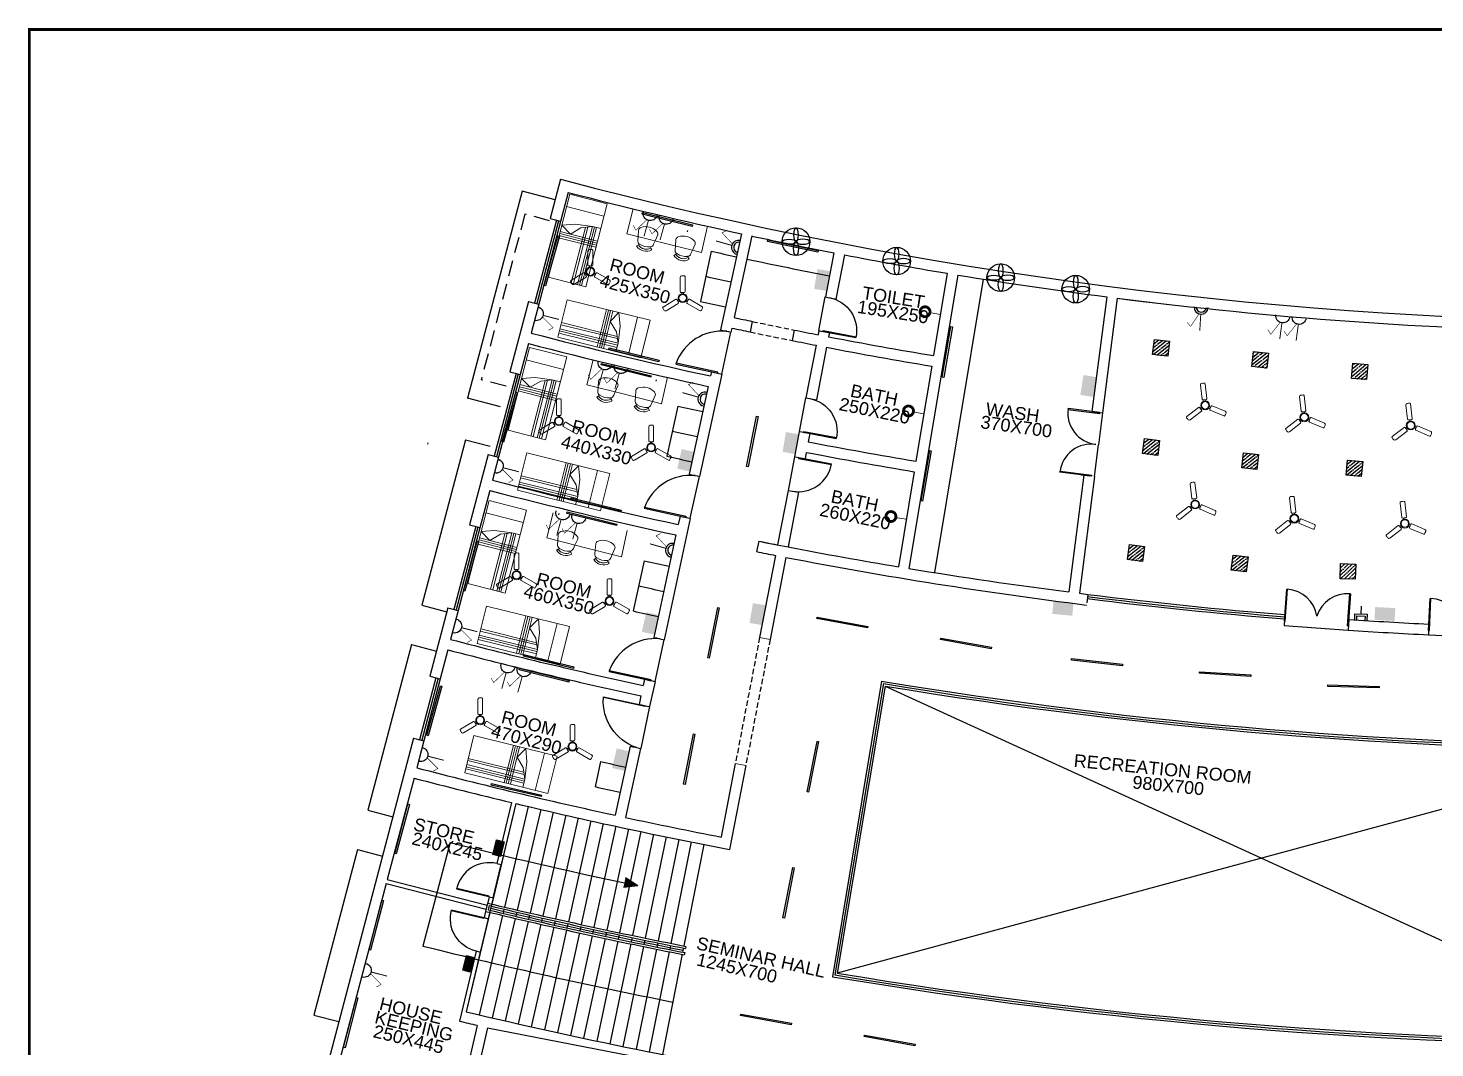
# Model space of a CAD drawing. Header units: inches. Extents: x -221585 to 401252, y -284294 to 332380.
# Drawn here: x 121848 to 125136, y 53667 to 56049 of the extents above; entities that cross this region are included whole.
import ezdxf

# ---------------------------------------------------------------- set-up
doc = ezdxf.new("R2010")
doc.units = ezdxf.units.IN
doc.header["$MEASUREMENT"] = 0
doc.linetypes.add('HIDDEN', pattern=[0.375, 0.25, -0.125])
doc.linetypes.add('HIDDEN2', pattern=[0.1875, 0.125, -0.0625])
for name, color, linetype in [('A_dimension_100', 233, 'Continuous'), ('E-LIGHT', 7, 'Continuous'), ('P', 250, 'Continuous'), ('Power', 7, 'Continuous'), ('UPS', 7, 'Continuous')]:
    doc.layers.add(name, color=color, linetype=linetype)
for name, color, linetype, lineweight in [('ceilingfan', 1, 'Continuous', 15), ('FURN', 56, 'Continuous', 0), ('hatch', 252, 'Continuous', 5), ('PIE', 7, 'Continuous', 15), ('text', 72, 'HIDDEN2', 5)]:
    doc.layers.add(name, color=color, linetype=linetype, lineweight=lineweight)
doc.styles.add('DIM', font='arial.ttf')

# ---------------------------------------------------------------- blocks, each defined once
blk = doc.blocks.new('RYTRTRTRTRT')
at = {"color": 1}
for p, q in [((42.518, 61.153), (42.518, 61.753)), ((42.518, 61.753), (42.538, 61.753)), ((42.538, 61.753), (42.538, 61.153)), ((43.718, 61.753), (43.698, 61.753)), ((43.698, 61.753), (43.698, 61.153)), ((43.718, 61.153), (43.718, 61.753)), ((42.518, 61.153), (42.538, 61.153)), ((42.518, 61.103), (43.118, 61.103)), ((43.718, 61.103), (43.118, 61.103)), ((43.718, 61.153), (43.698, 61.153))]:
    blk.add_line(p, q, dxfattribs=at)
for centre, start, end in [((42.528, 61.163), 359.0371, 90), ((43.708, 61.163), 90, 180.9629)]:
    blk.add_arc(centre, 0.59, start, end, dxfattribs=at)
blk = doc.blocks.new('d2')
at = {"color": 1, "ltscale": 8}
for p, q in [((-332.772, -186.458, 9945.752), (-332.753, -186.454, 9945.752)), ((-332.628, -187.194, 9945.752), (-332.772, -186.458, 9945.752)), ((-332.609, -187.19, 9945.752), (-332.753, -186.454, 9945.752)), ((-332.753, -186.454, 9945.752), (-332.753, -186.454, 9945.732)), ((-332.753, -186.454, 9945.732), (-332.753, -186.454, 9945.732)), ((-334.226, -186.743, 9945.752), (-334.206, -186.739, 9945.752)), ((-334.082, -187.479, 9945.752), (-334.226, -186.743, 9945.752)), ((-334.062, -187.475, 9945.752), (-334.206, -186.739, 9945.752)), ((-334.063, -187.577, 9945.752), (-332.589, -187.288, 9945.752)), ((-332.628, -187.194, 9945.752), (-332.609, -187.19, 9945.752)), ((-334.082, -187.479, 9945.752), (-334.062, -187.475, 9945.752))]:
    blk.add_line(p, q, dxfattribs=at)
for centre, start, end in [((-334.062, -187.475, 9945.752), 24.1438, 101.092), ((-332.628, -187.194, 9945.752), 101.092, 178.0402)]:
    blk.add_arc(centre, 0.75, start, end, dxfattribs=at)
blk = doc.blocks.new('TRTH')
at = {"color": 1, "ltscale": 8}
for p, q in [((-589.839, -68.759), (-589.839, -67.98)), ((-589.819, -68.759), (-589.819, -67.979)), ((-589.839, -68.759), (-589.819, -68.759)), ((-589.839, -68.859), (-589.039, -68.859))]:
    blk.add_line(p, q, dxfattribs=at)
blk.add_arc((-589.819, -68.759), 0.78, 0, 91.4693, dxfattribs=at)
blk = doc.blocks.new('FRGHGHGHGH')
at = {"ltscale": 10}
h = blk.add_hatch(color=2, dxfattribs=at)
h.dxf.hatch_style = 1
h.paths.add_polyline_path([(196213.1, 120801.7), (196247.1, 120806.2), (196217.9, 120824.2)])
at = {"color": 2, "ltscale": 8}
for p, q in [((195961.5, 120998.2, 0.4), (195905.5, 120763.3, 0.4)), ((195990.7, 120991.3, 0.4), (195935.3, 120756.3, 0.4)), ((196019.9, 120984.5, 0.4), (195965.1, 120749.3, 0.4)), ((196049.1, 120977.7, 0.4), (195994.9, 120742.4, 0.4)), ((196078.4, 120971, 0.4), (196024.8, 120735.5, 0.4)), ((196107.6, 120964.4, 0.4), (196054.7, 120728.8, 0.4)), ((196136.9, 120957.9, 0.4), (196084.6, 120722.1, 0.4)), ((196166.2, 120951.4, 0.4), (196114.5, 120715.5, 0.4)), ((196195.5, 120945, 0.4), (196144.4, 120709, 0.4)), ((196224.9, 120938.7, 0.4), (196174.4, 120702.5, 0.4)), ((196254.2, 120932.5, 0.4), (196204.3, 120696.2, 0.4)), ((196283.6, 120926.3, 0.4), (196234.3, 120689.9, 0.4)), ((196313, 120920.2, 0.4), (196264.3, 120683.7, 0.4)), ((196342.4, 120914.2, 0.4), (196294.3, 120677.5, 0.4)), ((196371.8, 120908.3, 0.4), (196324.4, 120671.5, 0.4)), ((196401.2, 120902.4, 0.4), (196354.4, 120665.5, 0.4)), ((195904.3, 120758.5, 0.4), (195902, 120748.7, 0.4)), ((195900.8, 120743.9, 0.4), (195845.5, 120511.9, 0.4)), ((195930.7, 120736.8, 0.4), (195876, 120504.7, 0.4)), ((195960.6, 120729.8, 0.4), (195906.5, 120497.5, 0.4)), ((195934.1, 120751.4, 0.4), (195931.8, 120741.7, 0.4)), ((195990.5, 120722.9, 0.4), (195936.9, 120490.5, 0.4)), ((195964, 120744.4, 0.4), (195961.7, 120734.7, 0.4)), ((195993.8, 120737.5, 0.4), (195991.6, 120727.7, 0.4)), ((196023.7, 120730.7, 0.4), (196021.5, 120720.9, 0.4)), ((196053.6, 120723.9, 0.4), (196051.4, 120714.1, 0.4)), ((196020.4, 120716, 0.4), (195967.5, 120483.5, 0.4)), ((196050.3, 120709.3, 0.4), (195998, 120476.6, 0.4)), ((196080.2, 120702.6, 0.4), (196028.5, 120469.7, 0.4)), ((196110.2, 120696, 0.4), (196059.1, 120463, 0.4)), ((196083.5, 120717.2, 0.4), (196081.3, 120707.5, 0.4)), ((196113.4, 120710.6, 0.4), (196111.3, 120700.8, 0.4)), ((196143.4, 120704.1, 0.4), (196141.2, 120694.3, 0.4)), ((196173.3, 120697.6, 0.4), (196171.2, 120687.9, 0.4)), ((196203.3, 120691.3, 0.4), (196201.2, 120681.5, 0.4)), ((196140.2, 120689.4, 0.4), (196089.7, 120456.3, 0.4)), ((196170.2, 120683, 0.4), (196120.3, 120449.7, 0.4)), ((196200.2, 120676.6, 0.4), (196150.9, 120443.2, 0.4)), ((196230.2, 120670.3, 0.4), (196181.6, 120436.8, 0.4)), ((196260.3, 120664.1, 0.4), (196212.2, 120430.5, 0.4)), ((196233.3, 120685, 0.4), (196231.3, 120675.2, 0.4)), ((196290.4, 120657.9, 0.4), (196242.9, 120424.2, 0.4)), ((196263.3, 120678.8, 0.4), (196261.3, 120669, 0.4)), ((196293.3, 120672.6, 0.4), (196291.4, 120662.8, 0.4)), ((196323.4, 120666.6, 0.4), (196321.4, 120656.8, 0.4)), ((196353.5, 120660.6, 0.4), (196351.5, 120650.8, 0.4)), ((196359.3, 120664.5, 0.4), (196358.4, 120659.6, 0.4)), ((196359.3, 120664.5, 0.4), (196358.4, 120659.6, 0.4)), ((196320.5, 120651.9, 0.4), (196273.6, 120418, 0.4)), ((196350.6, 120645.9, 0.4), (196304.3, 120411.9, 0.4)), ((196356.4, 120649.8, 0.4), (196355.5, 120644.9, 0.4))]:
    blk.add_line(p, q, dxfattribs=at)
at = {"color": 2, "ltscale": 10}
for p, q in [((195808.2, 120907, 0.4), (195744.5, 120665.2, 0.4)), ((196247.1, 120806.2), (196217.9, 120824.2)), ((196247.1, 120806.2), (196213.1, 120801.7)), ((195895.7, 120765.7), (195891.1, 120746.2)), ((195899.4, 120759.6), (195897.1, 120749.9))]:
    blk.add_line(p, q, dxfattribs=at)
for radius, start, end in [(11653.5, 255.95847, 258.01393), (11903.5, 255.94349, 258.82445)]:
    blk.add_arc((198635.6, 132212.3), radius, start, end, dxfattribs=at)
at = {"color": 2, "ltscale": 8}
for radius, start, end in [(11770, 256.5387, 258.84879), (11775, 256.56305, 258.84878), (11790, 256.53878, 258.84875), (11785, 256.56307, 258.84876), (11780, 256.58737, 258.82445)]:
    blk.add_arc((198635.6, 132212.3), radius, start, end, dxfattribs=at)
blk = doc.blocks.new('GTGHTRH')
at = {"color": 1, "ltscale": 10}
blk.add_line((194239.1, 122846.8), (194339.1, 122846.8), dxfattribs=at)
blk.add_lwpolyline([(194239.1, 122856.8), (194241.1, 122856.8), (194241.1, 122956.8), (194239.1, 122956.8), (194239.1, 122856.8)], dxfattribs=at)
blk.add_arc((194224.9, 122842.9), 115.1, 6.9537, 81.8888, dxfattribs=at)
blk = doc.blocks.new('A$C25933C84')
at = {"color": 8, "linetype": 'Continuous'}
for p, q in [((0, 0.9), (2, 0.9)), ((0, 0), (0, 0.9)), ((0.3, 0.9), (0.3, 0)), ((0.6, 0.7), (0.6, 0.9)), ((0.65, 0.3), (0.6, 0.7)), ((0.7, 0.45), (0.6, 0.7)), ((2, 0.9), (2, 0)), ((0.9, 0.25), (0.7, 0.45)), ((0.75, 0), (0.65, 0.3)), ((0.75, 0), (0.9, 0.25)), ((2, 0), (0, 0))]:
    blk.add_line(p, q, dxfattribs=at)
at = {"color": 8}
for p, q in [((0.6, 0.8), (2, 0.8)), ((0.6, 0.75), (2, 0.75)), ((0.6, 0.7), (2, 0.7)), ((0.9, 0), (0.9, 0.9)), ((0.95, 0), (0.95, 0.9)), ((1, 0), (1, 0.9)), ((1.05, 0), (1.05, 0.9)), ((0.64, 0.6), (2, 0.6)), ((0.66, 0.55), (2, 0.55))]:
    blk.add_line(p, q, dxfattribs=at)
blk = doc.blocks.new('RGGTHT')
at = {"layer": 'FURN'}
for p, q in [((196222.4, 122334.3), (196237.2, 122392.5)), ((196309.7, 122312.2), (196222.4, 122334.3)), ((196248.6, 122327.7), (196249.6, 122343)), ((196396.9, 122290.1), (196410.8, 122351.7)), ((196245.1, 122305.6), (196249.2, 122308.2)), ((196245.1, 122305.6), (196249.2, 122308.2)), ((196248, 122319.2), (196248.6, 122327.7)), ((196248, 122319.2), (196248.6, 122327.7)), ((196252.1, 122309.8), (196249.2, 122308.2)), ((196252.1, 122309.8), (196249.2, 122308.2)), ((196276.8, 122303.5), (196278.6, 122300.8)), ((196276.8, 122303.5), (196278.6, 122300.8)), ((196280.9, 122296.6), (196278.6, 122300.8)), ((196280.9, 122296.6), (196278.6, 122300.8)), ((196288.4, 122317.6), (196284.9, 122309.9)), ((196288.4, 122317.6), (196284.9, 122309.9)), ((196294.8, 122331.6), (196288.4, 122317.6)), ((196396.9, 122290.1), (196309.7, 122312.2)), ((196335.2, 122297.2), (196335.8, 122305.6)), ((196335.2, 122297.2), (196335.8, 122305.6)), ((196335.8, 122305.6), (196336.9, 122320.9)), ((196382, 122309.5), (196375.7, 122295.5)), ((196332.4, 122283.5), (196336.5, 122286.1)), ((196332.4, 122283.5), (196336.5, 122286.1)), ((196339.3, 122287.7), (196336.5, 122286.1)), ((196339.3, 122287.7), (196336.5, 122286.1)), ((196364.1, 122281.4), (196365.8, 122278.7)), ((196364.1, 122281.4), (196365.8, 122278.7)), ((196368.2, 122274.5), (196365.8, 122278.7)), ((196368.2, 122274.5), (196365.8, 122278.7)), ((196375.7, 122295.5), (196372.2, 122287.8)), ((196375.7, 122295.5), (196372.2, 122287.8))]:
    blk.add_line(p, q, dxfattribs=at)
for centre, radius, start, end in [((196257.8, 122340.9), 8.47, 108.0227, 165.7918), ((196257.8, 122340.9), 8.47, 108.0227, 165.7918), ((196266.4, 122314.5), 36.3, 43.5608, 108.0227), ((196266.4, 122314.5), 36.3, 43.5608, 108.0227), ((196286.6, 122333.6), 8.47, 345.7918, 43.5608), ((196286.6, 122333.6), 8.47, 345.7918, 43.5608), ((196267.8, 122319.9), 26.8, 212.1889, 299.3946), ((196267.8, 122319.9), 26.8, 212.1889, 299.3946), ((196256.2, 122317.2), 8.47, 165.7918, 240.9067), ((196256.2, 122317.2), 8.47, 165.7918, 240.9067), ((196267.8, 122319.9), 21.9, 212.1889, 299.3946), ((196267.8, 122319.9), 21.9, 212.1889, 286.144), ((196273.2, 122341.1), 37.8, 236.053, 275.5305), ((196273.2, 122341.1), 37.8, 236.053, 275.5305), ((196276.7, 122312), 8.47, 270.6768, 345.7918), ((196276.7, 122312), 8.47, 270.6768, 345.7918), ((196345.1, 122318.8), 8.47, 108.0227, 165.7918), ((196345.1, 122318.8), 8.47, 108.0227, 165.7918), ((196353.7, 122292.4), 36.3, 43.5608, 108.0227), ((196353.7, 122292.4), 36.3, 43.5608, 108.0227), ((196373.8, 122311.6), 8.47, 345.7918, 43.5608), ((196373.8, 122311.6), 8.47, 345.7918, 43.5608), ((196355, 122297.8), 26.8, 212.1889, 299.3946), ((196355, 122297.8), 26.8, 212.1889, 299.3946), ((196343.4, 122295.1), 8.47, 165.7918, 240.9067), ((196343.4, 122295.1), 8.47, 165.7918, 240.9067), ((196355, 122297.8), 21.9, 212.1889, 299.3946), ((196355, 122297.8), 21.9, 212.1889, 286.144), ((196360.4, 122319), 37.8, 236.053, 275.5305), ((196360.4, 122319), 37.8, 236.053, 275.5305), ((196364, 122289.9), 8.47, 270.6768, 345.7918), ((196364, 122289.9), 8.47, 270.6768, 345.7918)]:
    blk.add_arc(centre, radius, start, end, dxfattribs=at)
blk = doc.blocks.new('Fan')
at = {"color": 6}
for p, q in [((-5.8, 15.7), (-5.8, 48.4)), ((5.2, 50.1), (5.2, 15.7)), ((3.5, 14), (-4.1, 14)), ((-1.9, 14), (-1.9, 10.8)), ((1.5, 14), (1.5, 10.8)), ((-45.2, -19.5), (-15.9, -1.9)), ((-10.2, -11.4), (-38.2, -28.2)), ((-13.6, -2.5), (-9.7, -9)), ((-12.6, -4.2), (-9.9, -2.6)), ((-10.8, -7.1), (-8.1, -5.5)), ((10.3, -7.3), (7.6, -5.8)), ((12, -4.4), (9.3, -2.8)), ((9.4, -9.1), (13.2, -2.4)), ((39.7, -28.3), (10, -11.4)), ((15.5, -1.8), (43.8, -18))]:
    blk.add_line(p, q, dxfattribs=at)
for centre, radius in [((-0.2, 0.8), 10.2), ((-0.2, 0.9), 8.5)]:
    blk.add_circle(centre, radius, dxfattribs=at)
for centre, radius, start, end in [((-2.4, 48.4), 3.4, 92.735, 180), ((-0.2, 0.9), 51, 85.7207, 92.735), ((3.5, 50.1), 1.7, 0, 85.7207), ((-4.1, 15.7), 1.7, 180, 270), ((3.5, 15.7), 1.7, 270, 0), ((-44.4, -21), 1.7, 120.9808, 206.3239), ((-0.2, 0.9), 51, 206.3239, 213.3255), ((-40, -25.3), 3.4, 213.3255, 300.9808), ((-15, -3.4), 1.7, 30.9808, 120.9808), ((-11.1, -9.9), 1.7, 300.9808, 30.9808), ((10.8, -9.9), 1.7, 150.2708, 240.2708), ((14.6, -3.3), 1.7, 60.2708, 150.2708), ((40.6, -26.9), 1.7, 240.2708, 325.7165), ((-0.2, 0.9), 51, 325.7165, 332.7215), ((42.1, -20.9), 3.4, 332.7215, 60.2708)]:
    blk.add_arc(centre, radius, start, end, dxfattribs=at)
blk = doc.blocks.new('16A')
at = {"layer": 'E-LIGHT', "color": 1}
for points, const_width in [([(5916857, -1642748), (5916861, -1642952)], 11.7), ([(5916882, -1642953), (5916975, -1642791), (5917021, -1642838)], 6.64)]:
    blk.add_lwpolyline(points, dxfattribs=dict(at, const_width=const_width))
for centre, radius, start, end in [((5916862, -1643039), 87.4, 0.9898, 180.9898), ((5916863, -1643043), 64.6, 4.2725, 175.7579)]:
    blk.add_arc(centre, radius, start, end, dxfattribs=at)
blk = doc.blocks.new('ups 6A')
at = {"layer": 'E-LIGHT', "color": 4}
for points, const_width in [([(5905667, -1658491), (5905670, -1658287)], 11.7), ([(5905692, -1658286), (5905785, -1658448), (5905831, -1658401)], 6.64)]:
    blk.add_lwpolyline(points, dxfattribs=dict(at, const_width=const_width))
blk.add_arc((5905672, -1658200), 87.4, 179.0102, 359.0102, dxfattribs=at)

msp = doc.modelspace()

# ---------------------------------------------------------------- hatches: boundary and pattern name
at = {"ltscale": 10}
h = msp.add_hatch(dxfattribs=at)
h.set_pattern_fill('ANSI35', color=1, scale=50, angle=-6.7127)
h.set_pattern_definition([(38.287282, (-50903.159, -107371.91), (-7.7450602, 9.81142406), []), (38.287282, (-50894.381, -107372.943), (-7.7450602, 9.81142406), [15.625, -3.125, 0, -3.125])])
h.paths.add_polyline_path([(124511.6, 55282.6), (124515.7, 55317.8), (124480.5, 55322), (124476.3, 55286.7)])
h = msp.add_hatch(dxfattribs=at)
h.set_pattern_fill('ANSI35', color=1, scale=50, angle=-6.7127)
h.set_pattern_definition([(38.287282, (-50903.159, -107378.45), (-7.7450602, 9.81142406), []), (38.287282, (-50894.381, -107379.484), (-7.7450602, 9.81142406), [15.625, -3.125, 0, -3.125])])
h.paths.add_polyline_path([(124743.3, 55254.7), (124747.5, 55290), (124712.2, 55294.1), (124708.1, 55258.9)])
h = msp.add_hatch(dxfattribs=at)
h.set_pattern_fill('ANSI35', color=1, scale=50, angle=-4.581)
h.set_pattern_definition([(40.4189977, (-44498.966, -113826.051), (-8.1046546, 9.5165421), []), (40.4189977, (-44490.155, -113826.757), (-8.1046546, 9.5165421), [15.625, -3.125, 0, -3.125])])
h.paths.add_polyline_path([(124976.5, 55228.1), (124979.4, 55263.5), (124944, 55266.3), (124941.2, 55230.9)])
h = msp.add_hatch(dxfattribs=at)
h.set_pattern_fill('ANSI35', color=1, scale=50, angle=-6.7127)
h.set_pattern_definition([(38.287282, (-50926.591, -107603.46), (-7.7450602, 9.81142406), []), (38.287282, (-50917.813, -107604.493), (-7.7450602, 9.81142406), [15.625, -3.125, 0, -3.125])])
h.paths.add_polyline_path([(124488.2, 55051), (124492.3, 55086.3), (124457.1, 55090.4), (124452.9, 55055.2)])
h = msp.add_hatch(dxfattribs=at)
h.set_pattern_fill('ANSI35', color=1, scale=50, angle=-6.7127)
h.set_pattern_definition([(38.287282, (-50694.829, -107636.476), (-7.7450602, 9.81142406), []), (38.287282, (-50686.051, -107637.509), (-7.7450602, 9.81142406), [15.625, -3.125, 0, -3.125])])
h.paths.add_polyline_path([(124719.9, 55018), (124724.1, 55053.3), (124688.8, 55057.4), (124684.7, 55022.2)])
h = msp.add_hatch(dxfattribs=at)
h.set_pattern_fill('ANSI35', color=1, scale=50, angle=-5.8512)
h.set_pattern_definition([(39.1488294, (-47985.494, -110272.187), (-7.8917119, 9.693858), []), (39.1488294, (-47976.702, -110273.088), (-7.8917119, 9.693858), [15.625, -3.125, 0, -3.125])])
h.paths.add_polyline_path([(124963.7, 55001.5), (124967.3, 55036.8), (124932, 55040.4), (124928.4, 55005.1)])
h = msp.add_hatch(dxfattribs=at)
h.set_pattern_fill('ANSI35', color=1, scale=50, angle=-6.7127)
h.set_pattern_definition([(38.287282, (-50961.737, -107851.042), (-7.7450602, 9.81142406), []), (38.287282, (-50952.959, -107852.075), (-7.7450602, 9.81142406), [15.625, -3.125, 0, -3.125])])
h.paths.add_polyline_path([(124453, 54803.4), (124457.2, 54838.7), (124421.9, 54842.8), (124417.8, 54807.6)])
h = msp.add_hatch(dxfattribs=at)
h.set_pattern_fill('ANSI35', color=1, scale=50, angle=-6.7127)
h.set_pattern_definition([(38.287282, (-50719.495, -107875.442), (-7.7450602, 9.81142406), []), (38.287282, (-50710.717, -107876.475), (-7.7450602, 9.81142406), [15.625, -3.125, 0, -3.125])])
h.paths.add_polyline_path([(124695.3, 54779), (124699.4, 54814.3), (124664.2, 54818.4), (124660, 54783.2)])
h = msp.add_hatch(dxfattribs=at)
h.set_pattern_fill('ANSI35', color=1, scale=50, angle=-1.5122)
h.set_pattern_definition([(43.4877715, (-34999.465, -123122.759), (-8.6024968, 9.06901585), []), (43.4877715, (-34990.63, -123122.992), (-8.6024968, 9.06901585), [15.625, -3.125, 0, -3.125])])
h.paths.add_polyline_path([(124950, 54762), (124951, 54797.4), (124915.5, 54798.4), (124914.6, 54762.9)])

# ---------------------------------------------------------------- linework, layer by layer
at = {"color": 4, "ltscale": 8}
for p, q in [((123092.6, 55696.1, 0.8), (123068.4, 55604.3, 0.8)), ((123110.4, 55665.6, 0.9), (123092.6, 55597.9, 0.8)), ((123017.5, 55410.9, 0.8), (122974.2, 55246.5, 0.8)), ((123041.7, 55404.5, 0.8), (123023.8, 55336.8, 0.4)), ((123017.5, 55312.6, 0.8), (122998.4, 55240.1, 0.8)), ((122923.3, 55053.1, 0.8), (122880, 54888.7, 0.8)), ((122947.4, 55046.7, 0.8), (122933.4, 54993.5, 0.8)), ((122927.1, 54969.4, 0.4), (122904.1, 54882.3, 0.8)), ((122923.5, 54975.5, 0.8), (122923.5, 54975.5, 0.8)), ((122829, 54695.3, 0.8), (122787, 54535.7, 0.8)), ((122853.2, 54688.9, 0.8), (122835.4, 54621.2, 0.8)), ((122829, 54597, 0.8), (122811.2, 54529.3, 0.8)), ((122748.8, 54390.6, 0.8), (122505.6, 53467.3, 0.8)), ((122773, 54384.3, 0.8), (122756.6, 54321.4, 1.3)), ((122750.1, 54297.3, 0.8), (122687.7, 54060.3, 0.8)), ((122685, 54050.7, 0.8), (122572.9, 53625.2, 0.8))]:
    msp.add_line(p, q, dxfattribs=at)
at = {"color": 20, "ltscale": 10}
for p, q in [((123002.5, 55668.1, 0.8), (122875.2, 55184.6, 0.8)), ((123079.9, 55647.8, 0.4), (123002.5, 55668.1, 0.8)), ((122952.5, 55164.3, 0.4), (122875.2, 55184.6, 0.8)), ((122870.3, 55087.7, 0.8), (122768.5, 54700.9, 0.8)), ((122870.3, 55087.7, 0.8), (122928.4, 55072.4, 0.8)), ((122768.5, 54700.9, 0.8), (122826.5, 54685.6, 0.8)), ((122744.3, 54609.1, 0.8), (122642.4, 54222.3, 0.8)), ((122744.3, 54609.1, 0.8), (122802.3, 54593.8, 0.8)), ((122642.4, 54222.3, 0.8), (122700.4, 54207, 0.8)), ((122618.2, 54130.4, 0.8), (122516.3, 53743.6, 0.8)), ((122618.2, 54130.4, 0.8), (122676.2, 54115.1, 0.8)), ((122516.3, 53743.6, 0.8), (122574.4, 53728.3, 0.8))]:
    msp.add_line(p, q, dxfattribs=at)
at = {"color": 20, "linetype": 'HIDDEN', "ltscale": 150}
for p, q in [((123009.1, 55614.7, 0.7), (122907.3, 55227.9, 0.7)), ((123067.1, 55599.4, 0.4), (123009.1, 55614.7, 0.7)), ((122965.3, 55212.6, 0.4), (122907.3, 55227.9, 0.7))]:
    msp.add_line(p, q, dxfattribs=at)
at = {"color": 1, "ltscale": 8}
for p, q in [((123082.9, 55600.5, 0.8), (123032, 55407.1, 0.8)), ((123087.8, 55599.2, 0.8), (123036.8, 55405.8, 0.8)), ((123092.6, 55597.9, 0.8), (123041.7, 55404.5, 0.8)), ((122988.7, 55242.7, 0.8), (122937.8, 55049.3, 0.8)), ((122993.5, 55241.4, 0.8), (122942.6, 55048, 0.8)), ((122998.4, 55240.1, 0.8), (122947.4, 55046.7, 0.8)), ((122894.5, 54884.9, 0.8), (122843.5, 54691.5, 0.8)), ((122899.3, 54883.6, 0.8), (122848.4, 54690.2, 0.8)), ((122904.1, 54882.3, 0.8), (122853.2, 54688.9, 0.8)), ((122801.5, 54531.9, 0.8), (122763.3, 54386.8, 0.8)), ((122806.3, 54530.6, 0.8), (122768.1, 54385.6, 0.8)), ((122811.2, 54529.3, 0.8), (122773, 54384.3, 0.8))]:
    msp.add_line(p, q, dxfattribs=at)
at = {"color": 5}
for p, q in [((123283.4, 55614.9, 0.4), (123284.3, 55618.4, 0.4)), ((123399.8, 55586.1, 0.4), (123283.4, 55614.9, 0.4)), ((123284.3, 55618.4, 0.4), (123400.7, 55589.7, 0.4)), ((123054.1, 55448.4), (123086.2, 55564)), ((123089.8, 55563), (123057.7, 55447.5)), ((123086.2, 55564), (123089.8, 55563)), ((123389.6, 55576.8, 0.4), (123388.7, 55573.2, 0.4)), ((123400.7, 55589.7, 0.4), (123399.8, 55586.1, 0.4)), ((123576.6, 55551.2, 0.8), (123577.4, 55554.8, 0.8)), ((123693.9, 55526.3, 0.8), (123576.6, 55551.2, 0.8)), ((123577.4, 55554.8, 0.8), (123694.7, 55529.9, 0.8)), ((123694.7, 55529.9, 0.8), (123693.9, 55526.3, 0.8)), ((123057.7, 55447.5), (123054.1, 55448.4)), ((123984.6, 55234), (124005, 55352.1)), ((124008.6, 55351.5), (123988.2, 55233.4)), ((124005, 55352.1), (124008.6, 55351.5)), ((123205.4, 55298.7, 0.4), (123206.3, 55302.3, 0.4)), ((123321.8, 55270, 0.4), (123205.4, 55298.7, 0.4)), ((123206.3, 55302.3, 0.4), (123322.7, 55273.6, 0.4)), ((123187.2, 55262.5, 0.4), (123188.1, 55266.1, 0.4)), ((123188.1, 55266.1, 0.4), (123304.5, 55237.3, 0.4)), ((123322.7, 55273.6, 0.4), (123321.8, 55270, 0.4)), ((123303.6, 55233.8, 0.4), (123187.2, 55262.5, 0.4)), ((123304.5, 55237.3, 0.4), (123303.6, 55233.8, 0.4)), ((123988.2, 55233.4), (123984.6, 55234)), ((123315.9, 55227.7, 0.4), (123315.1, 55224.2, 0.4)), ((122955.9, 55082.9), (122988, 55198.5)), ((122991.5, 55197.5), (122959.4, 55082)), ((122988, 55198.5), (122991.5, 55197.5)), ((123527.4, 55025.3), (123550.7, 55142.9)), ((123554.3, 55142.2), (123531, 55024.6)), ((123550.7, 55142.9), (123554.3, 55142.2)), ((122782.7, 55080.8, 0.4), (122781.8, 55077.2, 0.4)), ((122959.4, 55082), (122955.9, 55082.9)), ((123935, 54944.7), (123955.5, 55062.9)), ((123959.1, 55062.2), (123938.7, 54944.1)), ((123955.5, 55062.9), (123959.1, 55062.2)), ((123531, 55024.6), (123527.4, 55025.3)), ((123116.8, 54948.5, 0.4), (123117.6, 54952.1, 0.4)), ((123233.2, 54919.8, 0.4), (123116.8, 54948.5, 0.4)), ((123117.6, 54952.1, 0.4), (123234.1, 54923.4, 0.4)), ((123938.7, 54944.1), (123935, 54944.7)), ((123088.7, 54912, 0.8), (123089.6, 54915.6, 0.8)), ((123107.1, 54915.8, 0.4), (123108, 54919.4, 0.4)), ((123223.5, 54887.1, 0.4), (123107.1, 54915.8, 0.4)), ((123108, 54919.4, 0.4), (123224.4, 54890.7, 0.4)), ((123234.1, 54923.4, 0.4), (123233.2, 54919.8, 0.4)), ((123224.4, 54890.7, 0.4), (123223.5, 54887.1, 0.4)), ((122865.4, 54735), (122897.5, 54850.6)), ((122901, 54849.6), (122868.9, 54734.1)), ((122897.5, 54850.6), (122901, 54849.6)), ((122868.9, 54734.1), (122865.4, 54735)), ((123436.6, 54578, 0.4), (123460, 54695.6, 0.4)), ((123463.6, 54694.8, 0.4), (123440.3, 54577.2, 0.4)), ((123460, 54695.6, 0.4), (123463.6, 54694.8, 0.4)), ((123691.8, 54669.8), (123692.4, 54673.4)), ((123809.7, 54648.2), (123691.8, 54669.8)), ((123692.4, 54673.4), (123810.4, 54651.8)), ((123810.4, 54651.8), (123809.7, 54648.2)), ((123980.8, 54620.8), (123981.4, 54624.4)), ((124098.7, 54599.2), (123980.8, 54620.8)), ((123981.4, 54624.4), (124099.4, 54602.8)), ((123006.1, 54582.3, 0.4), (123007, 54585.8, 0.4)), ((123122.5, 54553.5, 0.4), (123006.1, 54582.3, 0.4)), ((123007, 54585.8, 0.4), (123123.4, 54557.1, 0.4)), ((123440.3, 54577.2, 0.4), (123436.6, 54578, 0.4)), ((124099.4, 54602.8), (124098.7, 54599.2)), ((124286.5, 54572.6), (124286.9, 54576.3)), ((124286.9, 54576.3), (124406.2, 54563.5)), ((123095.1, 54529.4, 0.4), (122978.7, 54558.1, 0.4)), ((122995.5, 54550.4, 0.4), (122996.3, 54554, 0.4)), ((123111.9, 54521.7, 0.4), (122995.5, 54550.4, 0.4)), ((122996.3, 54554, 0.4), (123112.7, 54525.2, 0.4)), ((123123.4, 54557.1, 0.4), (123122.5, 54553.5, 0.4)), ((124405.8, 54559.8), (124286.5, 54572.6)), ((124406.2, 54563.5), (124405.8, 54559.8)), ((124585.8, 54542.2), (124586, 54545.9)), ((124705.5, 54534.7), (124585.8, 54542.2)), ((124586, 54545.9), (124705.7, 54538.4)), ((122779.7, 54397.3), (122811.7, 54512.8)), ((122815.3, 54511.9), (122783.2, 54396.3)), ((122811.7, 54512.8), (122815.3, 54511.9)), ((123112.7, 54525.2, 0.4), (123111.9, 54521.7, 0.4)), ((124705.7, 54538.4), (124705.5, 54534.7)), ((124885.7, 54511.6), (124885.8, 54515.3)), ((125005.5, 54507.8), (124885.7, 54511.6)), ((124885.8, 54515.3), (125005.6, 54511.5)), ((125005.6, 54511.5), (125005.5, 54507.8)), ((122783.2, 54396.3), (122779.7, 54397.3)), ((123379.9, 54283.4, 0.4), (123403.2, 54401, 0.4)), ((123406.8, 54400.3, 0.4), (123383.5, 54282.7, 0.4)), ((123403.2, 54401, 0.4), (123406.8, 54400.3, 0.4)), ((123668.7, 54265.5), (123692, 54383.1)), ((123695.6, 54382.4), (123672.3, 54264.7)), ((123692, 54383.1), (123695.6, 54382.4)), ((122930.4, 54281, 0.4), (122931.2, 54284.6, 0.4)), ((123047.2, 54254, 0.4), (122930.4, 54281, 0.4)), ((122931.2, 54284.6, 0.4), (123048.1, 54257.6, 0.4)), ((123383.5, 54282.7, 0.4), (123379.9, 54283.4, 0.4)), ((123048.1, 54257.6, 0.4), (123047.2, 54254, 0.4)), ((123672.3, 54264.7), (123668.7, 54265.5)), ((122705.1, 54120.9, 0.8), (122735.9, 54236.8, 0.8)), ((122739.5, 54235.9, 0.8), (122708.7, 54120, 0.8)), ((122735.9, 54236.8, 0.8), (122739.5, 54235.9, 0.8)), ((122708.7, 54120, 0.8), (122705.1, 54120.9, 0.8)), ((123612, 53970.9), (123635.3, 54088.5)), ((123638.9, 54087.8), (123615.6, 53970.2)), ((123635.3, 54088.5), (123638.9, 54087.8)), ((122645.1, 53896, 0.4), (122675, 54012.1, 0.4)), ((122678.6, 54011.2, 0.4), (122648.7, 53895.1, 0.4)), ((122675, 54012.1, 0.4), (122678.6, 54011.2, 0.4)), ((123615.6, 53970.2), (123612, 53970.9)), ((122648.7, 53895.1, 0.4), (122645.1, 53896, 0.4)), ((122585.6, 53668.4, 0.4), (122615.5, 53784.5, 0.4)), ((122619.1, 53783.6, 0.4), (122589.2, 53667.5, 0.4)), ((122615.5, 53784.5, 0.4), (122619.1, 53783.6, 0.4)), ((123513.4, 53742.4, 0.4), (123514.1, 53746.1, 0.4)), ((123631.3, 53720.8, 0.4), (123513.4, 53742.4, 0.4)), ((123514.1, 53746.1, 0.4), (123632, 53724.4, 0.4)), ((123632, 53724.4, 0.4), (123631.3, 53720.8, 0.4)), ((123802.4, 53693.4, 0.4), (123803.1, 53697.1, 0.4)), ((123920.3, 53671.8, 0.4), (123802.4, 53693.4, 0.4)), ((123803.1, 53697.1, 0.4), (123921, 53675.4, 0.4)), ((122589.2, 53667.5, 0.4), (122585.6, 53668.4, 0.4)), ((123921, 53675.4, 0.4), (123920.3, 53671.8, 0.4))]:
    msp.add_line(p, q, dxfattribs=at)
at = {"color": 4, "ltscale": 10}
for p, q in [((123515.2, 55568.9, 0.4), (123466.4, 55344.2, 0.4)), ((123539.6, 55563.7, 0.4), (123498.2, 55373.1, 0.4)), ((123731.5, 55524.4, 0.4), (123711.5, 55421.2, 0.4)), ((123756, 55519.7, 0.4), (123736.1, 55416.5, 0.4)), ((124021.1, 55472.5, 0.4), (123906.9, 54786.9, 0.4)), ((123996.4, 55476.6, 0.4), (123964.4, 55284.2, 0.4)), ((124369, 55421.5, 0.4), (124334.6, 55153.9, 0.4)), ((124393.8, 55418.3, 0.4), (124359.4, 55150.5, 0.4)), ((123540.6, 55364, 0.4), (123535.5, 55339.6, 0.4)), ((123493, 55348.7, 0.4), (123490.8, 55338.9, 0.4)), ((123638.6, 55344.1, 0.4), (123633.8, 55319.6, 0.4)), ((123696.3, 55342.6, 0.4), (123694.5, 55333, 0.4)), ((123720.9, 55338, 0.4), (123719, 55328.2, 0.4)), ((123689.7, 55308.4, 0.4), (123666, 55185.5, 0.4)), ((123714.3, 55303.7, 0.4), (123690.6, 55180.9, 0.4)), ((123469.6, 55241.2, 0.4), (123417.6, 55001.8, 0.4)), ((123445.1, 55246.5, 0.4), (123443, 55236.7, 0.4)), ((123445.1, 55246.5, 0.4), (123469.6, 55241.2, 0.4)), ((123960.3, 55259.5, 0.4), (123923.3, 55037.6, 0.4)), ((123437.7, 55212.3, 0.4), (123393.1, 55007, 0.4)), ((123666, 55185.7, 0.4), (123690.6, 55180.9, 0.4)), ((123650.6, 55107, 0.4), (123639.4, 55048.1, 0.4)), ((123675.4, 55102.4, 0.4), (123671.6, 55082.8, 0.4)), ((123666.8, 55058.2, 0.4), (123664, 55043.4, 0.4)), ((123919.2, 55012.9, 0.4), (123882.3, 54791, 0.4)), ((124315.5, 55004.9, 0.4), (124280.4, 54732.1, 0.4)), ((123624.3, 54969.5, 0.4), (123599.6, 54842.1, 0.4)), ((123624.3, 54969.5, 0.4), (123648.8, 54964.9, 0.4)), ((124340.3, 55001.8, 0.4), (124305.2, 54729, 0.4)), ((123648.8, 54964.9, 0.4), (123624.2, 54837.3, 0.4)), ((123395.8, 54904.1, 0.4), (123334.8, 54620.6, 0.4)), ((123371.9, 54909.3, 0.4), (123367.7, 54889.8, 0.4)), ((123362.4, 54865.4, 0.4), (123310.4, 54625.9, 0.4)), ((123594.9, 54817.5, 0.4), (123557.9, 54625.9, 0.4)), ((123619.4, 54812.8, 0.4), (123582.4, 54621.2, 0.4)), ((124325.1, 54726.5, 0.4), (124322.6, 54706.6, 0.4)), ((124785.3, 54679.1, 0.4), (124783.5, 54654.1, 0.4)), ((124935, 54667.9, 0.4), (124933.4, 54643.2, 0.4)), ((125122.2, 54657, 0.4), (125121, 54632, 0.4)), ((123289.1, 54528.2, 0.4), (123285.9, 54513.5, 0.4)), ((123313.6, 54522.9, 0.4), (123300.8, 54464.3, 0.4)), ((123280.6, 54489.1, 0.4), (123276.4, 54469.6, 0.4)), ((123255.2, 54371.8, 0.4), (123220.1, 54210.6, 0.4)), ((123279.6, 54366.6, 0.4), (123244.6, 54205.3, 0.4)), ((123501, 54331.3, 0.4), (123467.8, 54159.7, 0.4)), ((123525.5, 54326.7, 0.4), (123487.6, 54130.4, 0.4)), ((122978, 54240.2, 0.4), (122944, 54097.7, 0.4)), ((122987.7, 54237.9, 0.4), (122953.7, 54095.3, 0.4)), ((122944, 54097.7, 0.4), (122953.8, 54095.3, 0.4)), ((122685, 54050.7, 0.8), (122918.5, 53990.7, 0.4)), ((122687.7, 54060.4, 0.8), (122920.8, 54000.5, 0.4)), ((122925.5, 54019.9, 0.4), (122920.8, 54000.5, 0.4)), ((122935.2, 54017.4, 0.4), (122923.6, 53968.8, 0.4)), ((122925.5, 54019.9, 0.4), (122935.5, 54017.3, 0.4)), ((122917.4, 53985.9, 0.4), (122913.9, 53971.3, 0.4)), ((122913.9, 53971.3, 0.4), (122923.6, 53968.8, 0.4)), ((122895.3, 53893.3, 0.4), (122856.2, 53729.6, 0.4)), ((122905, 53891, 0.4), (122871.8, 53751.6, 0.4)), ((122895.3, 53893.4, 0.4), (122905, 53891, 0.4)), ((122922.2, 53714, 0.8), (122764.3, 53042.3, 0.4)), ((122897.8, 53719.7, 0.8), (122858.9, 53554.2, 0.7)), ((122922.2, 53714, 0.8), (123814.6, 53540.9, 0.4))]:
    msp.add_line(p, q, dxfattribs=at)
at = {"color": 8, "ltscale": 10}
for p, q in [((123444.9, 55528.1, 0.4), (123419.4, 55410.8, 0.4)), ((124080.3, 55462.9, 0.4), (123966.2, 54777.3, 0.4)), ((123366.4, 55166.5, 0.4), (123340.9, 55049.3, 0.4)), ((123287.8, 54804.9, 0.4), (123262.4, 54687.7, 0.4))]:
    msp.add_line(p, q, dxfattribs=at)
msp.add_line((124393.8, 55418.3, 0.4), (124507.9, 55404.5, 0.4))
at = {"color": 1, "ltscale": 10}
msp.add_line((123555.7, 54850.7, 0.4), (123550.5, 54826.3, 0.4), dxfattribs=at)
at = {"color": 2, "linetype": 'HIDDEN2', "ltscale": 100}
for p, q in [((123557.9, 54625.9, 0.4), (123501, 54331.3, 0.4)), ((123582.4, 54621.2, 0.4), (123525.5, 54326.7, 0.4))]:
    msp.add_line(p, q, dxfattribs=at)
at = {"color": 2, "ltscale": 8}
for p, q in [((123842.9, 54523.8, 0.4), (123727.9, 53833.3, 0.4)), ((123847, 54518.1, 0.4), (123733.7, 53837.4, 0.4)), ((123851.1, 54512.3, 0.4), (123739.4, 53841.6, 0.4)), ((123851.1, 54512.3, 0.4), (125667, 53682, 0.4)), ((125661.9, 54362, 0.4), (123739.4, 53841.6, 0.4))]:
    msp.add_line(p, q, dxfattribs=at)
at = {"color": 253, "ltscale": 10}
msp.add_line((123186, 54335.9, 0.4), (123173.2, 54277.2, 0.4), dxfattribs=at)
at = {"color": 6, "const_width": 6.3}
msp.add_lwpolyline([(130466.8, 50244.9), (121851.4, 50244.9), (121851.4, 56046.1), (130466.8, 56046.1)], close=True, dxfattribs=at)
at = {"color": 1, "ltscale": 10}
for points in [[(124480.5, 55322), (124515.7, 55317.8), (124511.6, 55282.6), (124476.3, 55286.7)], [(124421.9, 54842.8), (124457.2, 54838.7), (124453, 54803.4), (124417.8, 54807.6)], [(124915.5, 54798.4), (124951, 54797.4), (124950, 54762), (124914.6, 54762.9)]]:
    msp.add_lwpolyline(points, close=True, dxfattribs=at)
at = {"color": 1, "ltscale": 10, "elevation": 0}
for points in [[(124712.2, 55294.1), (124747.5, 55290), (124743.3, 55254.7), (124708.1, 55258.9)], [(124944, 55266.3), (124979.4, 55263.5), (124976.5, 55228.1), (124941.2, 55230.9)], [(124457.1, 55090.4), (124492.3, 55086.3), (124488.2, 55051), (124452.9, 55055.2)], [(124688.8, 55057.4), (124724.1, 55053.3), (124719.9, 55018), (124684.7, 55022.2)], [(124932, 55040.4), (124967.3, 55036.8), (124963.7, 55001.5), (124928.4, 55005.1)], [(124664.2, 54818.4), (124699.4, 54814.3), (124695.3, 54779), (124660, 54783.2)]]:
    msp.add_lwpolyline(points, close=True, dxfattribs=at)
at = {"color": 5}
for centre in [(123642.9, 55550.4), (123878.1, 55505), (124121.4, 55466.3), (124296.6, 55439.5)]:
    msp.add_circle(centre, 32.2, dxfattribs=at)
at = {"color": 4, "ltscale": 10}
for centre, radius, start, end in [((125661.9, 65452, 0.4), 10088.5, 255.2456, 284.75514), ((125667.9, 65478.3, 1.4), 10140.5, 255.39192, 257.74337), ((125661.9, 65452, 0.4), 10158.5, 255.24551, 255.2456), ((129574, 80336, 1.3), 25573, 255.26252, 255.31854), ((125661.9, 65452, 0.4), 10113.5, 257.8866, 258.99588), ((125661.9, 65452, 0.4), 10168.5, 257.88583, 258.99626), ((125631.9, 65288.4, 0.4), 9947.2, 259.12948, 260.53629), ((125661.9, 65452, 0.4), 10113.5, 260.66281, 262.65489), ((125661.9, 65452, 0.4), 10383.5, 255.24559, 255.38354), ((125626.8, 65458.6, 0.4), 10218.5, 259.19479, 259.33708), ((125661.9, 65452, 0.4), 10113.5, 262.79653, 275.15424), ((125661.9, 65452, 0.4), 10308.5, 257.88392, 258.12512), ((125661.9, 65452, 0.4), 10453.5, 255.38255, 257.74496), ((125663, 65456.9, 0.4), 10348.5, 257.74496, 257.88338), ((125661.9, 65452, 0.4), 10333.5, 257.88358, 258.12512), ((125661.9, 65452, 0.4), 10308.5, 258.68069, 258.99721), ((125626.8, 65458.6, 0.4), 10298.5, 259.19566, 259.30693), ((125667.6, 65477, 1.3), 10504.2, 255.3866, 257.7435), ((125661.9, 65452, 0.4), 10333.5, 258.68069, 258.99738), ((125661.9, 65452, 0.4), 10333.5, 259.136, 260.52178), ((125661.9, 65452, 0.4), 10308.5, 259.13617, 260.52172), ((125661.9, 65452, 0.4), 10553.5, 255.24558, 255.38131), ((124684.9, 57662.5, 0.4), 2532.9, 262.0497, 262.6152), ((139315, 137503.6, 0.4), 83872.3, 259.235959, 259.253175), ((125661.9, 65452, 0.4), 10558.5, 259.13452, 260.52238), ((125661.9, 65452, 0.4), 10753.5, 255.24557, 255.37878), ((124360.9, 58812.7, 0.4), 3833.1, 259.1511, 259.5254), ((125661.9, 65452, 0.4), 10583.5, 259.13436, 260.52244), ((125666.2, 65471.5, 0.4), 10708.5, 257.74496, 257.87873), ((125757.7, 65439.4, 0.4), 10533.5, 262.0909, 262.19971), ((125661.2, 65444.7, 0.4), 10826.2, 255.3717, 257.74041), ((125663.8, 65462.3, 0.4), 10819, 255.38221, 257.74678), ((125666.2, 65471.5, 0.4), 10808.5, 257.74496, 257.87472), ((129861.9, 81429.4, 1.3), 27443.7, 255.26135, 255.31355), ((125661.9, 65452, 0.4), 10808.5, 258.76252, 258.98887), ((125050.7, 62357, 0.4), 7678.7, 258.73381, 259.07166), ((125661.2, 65444.7, 0.4), 10826.2, 259.12918, 262.89418), ((125663.8, 65462.3, 0.4), 10819, 259.13349, 260.52212), ((125661.9, 65452, 0.4), 10808.5, 260.65553, 262.65671), ((125661.9, 65452, 0.4), 10808.5, 262.78924, 262.89526), ((129939.5, 81723.9, 1.3), 27948.3, 255.26106, 255.31232), ((125661.9, 65452, 0.4), 10833.5, 266.14396, 267.13783), ((125661.9, 65452, 0.4), 10808.5, 266.14396, 267.13783), ((125661.9, 65452, 0.4), 11193.5, 255.37352, 257.74496), ((125661.9, 65452, 0.4), 11078.5, 257.74496, 257.87426), ((125661.9, 65452, 0.4), 11218.5, 255.37324, 257.74496), ((130002.7, 81963.8, 1.3), 28361.3, 255.26083, 255.31134), ((125661.9, 65452, 0.4), 11178.5, 257.74496, 257.8731), ((125661.9, 65452, 0.4), 11238.5, 257.74496, 257.87242), ((130060.8, 82184.7, 1.3), 28739.8, 255.26063, 255.31047), ((125661.9, 65452, 0.4), 11338.5, 257.74496, 257.87129), ((125661.9, 65452, 1.3), 11503.5, 255.37001, 257.74496), ((125685.3, 65547.5, 1.3), 11626.8, 255.37715, 256.53515), ((125661.9, 65452, 0.4), 11528.5, 256.58737, 259.12882), ((125661.9, 65452, 0.4), 11503.5, 257.86948, 259.00821), ((125661.9, 65452, 0.4), 12053.5, 256.53984, 256.74306), ((125661.9, 65452, 0.4), 12028.5, 256.58737, 260.46978)]:
    msp.add_arc(centre, radius, start, end, dxfattribs=at)
at = {"color": 8, "ltscale": 10}
for radius, start in [(10168.5, 257.40688), (10228.5, 257.40887), (10288.5, 257.41083), (10538.5, 257.41875), (10598.5, 257.4206), (10658.5, 257.42243), (10908.5, 257.42982), (10968.5, 257.43154), (11028.5, 257.43325)]:
    msp.add_arc((125661.9, 65452, 0.4), radius, start, 257.74496, dxfattribs=at)
at = {"color": 2, "linetype": 'HIDDEN2', "ltscale": 100}
for radius in [10308.5, 10333.5]:
    msp.add_arc((125640.2, 65456.4, 0.4), radius, 258.24804, 258.80385, dxfattribs=at)
at = {"color": 1, "ltscale": 10}
msp.add_arc((125663.8, 65462.3, 0.4), 10819, 258.76405, 259.13349, dxfattribs=at)
at = {"color": 5, "ltscale": 10}
for radius, end in [(10818.5, 265.34903), (10813.5, 265.3487), (10808.5, 265.34837)]:
    msp.add_arc((125661.9, 65452, 0.4), radius, 262.89526, end, dxfattribs=at)
at = {"color": 2, "ltscale": 8}
for radius, start, end in [(11078.5, 260.54951, 279.45049), (11083.5, 260.57536, 279.42464), (11088.5, 260.60118, 279.39882), (11778.5, 260.54951, 279.45049), (11773.5, 260.57384, 279.42616), (11768.5, 260.59819, 279.40181)]:
    msp.add_arc((125661.9, 65452, 0.4), radius, start, end, dxfattribs=at)
at = {"color": 253, "ltscale": 10}
for radius, start in [(11388.5, 257.4431), (11448.5, 257.44468)]:
    msp.add_arc((125661.9, 65452, 0.4), radius, start, 257.74496, dxfattribs=at)
at = {"color": 5, "extrusion": (0, 0, -1)}
for centre, major_axis, ratio in [((123642.9, 55566.5), (0, -16.1), 0.361042), ((123659, 55550.4), (-16.1, 0), 0.363524), ((123878.1, 55521.1), (0, -16.1), 0.361042), ((123894.2, 55505), (-16.1, 0), 0.363524), ((124121.4, 55482.3), (0, -16.1), 0.361042), ((124137.5, 55466.3), (-16.1, 0), 0.363524), ((124296.6, 55455.6), (0, -16.1), 0.361042), ((124312.7, 55439.5), (-16.1, 0), 0.363524)]:
    msp.add_ellipse(centre, major_axis=major_axis, ratio=ratio, dxfattribs=at)
at = {"color": 5}
for centre, major_axis, ratio in [((123626.8, 55550.4), (16.1, 0), 0.363524), ((123642.9, 55534.3), (0, 16.1), 0.361042), ((123862.1, 55505), (16.1, 0), 0.363524), ((123878.1, 55488.9), (0, 16.1), 0.361042), ((124105.4, 55466.3), (16.1, 0), 0.363524), ((124121.4, 55450.2), (0, 16.1), 0.361042), ((124280.5, 55439.5), (16.1, 0), 0.363524), ((124296.6, 55423.4), (0, 16.1), 0.361042)]:
    msp.add_ellipse(centre, major_axis=major_axis, ratio=ratio, dxfattribs=at)
at = {"color": 3, "ltscale": 10}
for points in [[(123722.5, 55481.6, 0.4), (123714.9, 55435.3, 0.4), (123692.9, 55486.4, 0.4), (123685.3, 55440.1, 0.4)], [(124344.5, 55234.1, 0.8), (124336.9, 55187.8, 0.8), (124314.9, 55238.9, 0.8), (124307.3, 55192.6, 0.8)], [(123648.8, 55100.7, 0.4), (123641.2, 55054.4, 0.4), (123619.2, 55105.6, 0.4), (123611.6, 55059.3, 0.4)], [(123405.1, 55059.2, 0.4), (123394.5, 55013.5, 0.4), (123375.9, 55065.9, 0.4), (123365.3, 55020.3, 0.4)], [(124244.7, 54710.8), (124291.4, 54706.4), (124241.9, 54680.9), (124288.6, 54676.5)], [(123322.3, 54678.1, 0.4), (123311.8, 54632.4, 0.4), (123293.1, 54684.8, 0.4), (123282.5, 54639.1, 0.4)], [(123571.7, 54701.1, 0.4), (123564.1, 54654.8, 0.4), (123542.1, 54705.9, 0.4), (123534.5, 54659.6, 0.4)], [(124996.5, 54696.9), (125043.4, 54694.4), (124994.9, 54666.9), (125041.8, 54664.4)], [(123253.2, 54359.7, 0.4), (123242.6, 54314, 0.4), (123223.9, 54366.5, 0.4), (123213.3, 54320.8, 0.4)], [(122943.2, 54152.7, 1.7), (122960.8, 54148.2, 1.7), (122934.6, 54119.6, 1.7), (122952.4, 54115.1, 1.7)], [(122872.7, 53882.7, 0.8), (122890.3, 53878.2, 0.8), (122864.1, 53849.6, 0.8), (122881.9, 53845.1, 0.8)]]:
    msp.add_solid(points, dxfattribs=at)
at = {"layer": 'A_dimension_100', "color": 3, "ltscale": 0.05}
for points in [[(124948.7, 54666.6), (124949.2, 54681), (124977.7, 54680), (124977.1, 54665.5)], [(124953.2, 54666.4), (124953.5, 54676.4), (124973, 54675.7), (124972.6, 54665.7)], [(124963.7, 54680.5), (124964.3, 54698.6)]]:
    msp.add_lwpolyline(points, dxfattribs=at)
at = {"layer": 'hatch', "color": 4, "ltscale": 10}
for p, q in [((123557.9, 54625.9, 0.4), (123582.4, 54621.2, 0.4)), ((123501, 54331.3, 0.4), (123525.5, 54326.7, 0.4))]:
    msp.add_line(p, q, dxfattribs=at)
at = {"layer": 'P', "color": 3, "linetype": 'Continuous'}
for points, elevation in [([(122943.2, 54152.7), (122960.8, 54148.2), (122952.2, 54114.2), (122934.5, 54118.7)], 1.7), ([(122943.2, 54152.7), (122960.8, 54148.2), (122952.2, 54114.2), (122934.5, 54118.7)], 1.7), ([(122872.7, 53882.7), (122890.3, 53878.2), (122881.7, 53844.3), (122864, 53848.8)], 0.8), ([(122872.7, 53882.7), (122890.3, 53878.2), (122881.7, 53844.3), (122864, 53848.8)], 0.8)]:
    msp.add_lwpolyline(points, close=True, dxfattribs=dict(at, elevation=elevation))
at = {"layer": 'PIE', "color": 6}
for p, q in [((123958.5, 55383.9, 0.4), (123980.4, 55380.4, 0.4)), ((123919.9, 55152.1, 0.4), (123941.8, 55148.6, 0.4)), ((123878.9, 54905.5, 0.4), (123900.8, 54902, 0.4))]:
    msp.add_line(p, q, dxfattribs=at)
at = {"layer": 'PIE', "color": 6, "const_width": 6.59, "elevation": 0.4}
for points in [[(123946.2, 55398.2, 1), (123942.5, 55375.3, 1)], [(123907.6, 55166.4, 1), (123903.9, 55143.5, 1)], [(123866.5, 54919.8, 1), (123862.9, 54896.9, 1)]]:
    msp.add_lwpolyline(points, format="xyb", close=True, dxfattribs=at)

# ---------------------------------------------------------------- block references
at = {"color": 4}
for name, p in [('RGGTHT', (-72974.8, -66765.2, 0.4)), ('RGGTHT', (-73068, -67118.1, 0.4)), ('RGGTHT', (-73162.2, -67475.9, 0.8)), ('FRGHGHGHGH', (-72973.7, -66760.3, 0.4))]:
    msp.add_blockref(name, p, dxfattribs=at)
for name, p, xscale, yscale, zscale, rotation in [('TRTH', (141376, 112034.3, 0.4), -100.0000000000008, 100, 99.99999999999996, 259.3382724345567), ('TRTH', (141330.3, 111798.7, 0.4), -100.0000000000008, 100, 99.99999999999996, 259.3382724345567), ('RYTRTRTRTRT', (131239.1, 48757.6, 0.4), 125.0000000000012, 125.0000000000012, 125.0000000000012, 82.6832194966393), ('TRTH', (119493.8, -4191.5, 0.4), 100.0000000000026, 100.0000000000026, 100.0000000000026, 259.338272434506), ('TRTH', (129868.1, 112995.8, 0.4), 99.99999999999916, 99.99999999999916, 99.99999999999916, 76.63687054609638), ('TRTH', (102785.7, -1897, 0.4), -99.99999999999551, 100, 100, 76.83638867912961)]:
    msp.add_blockref(name, p, dxfattribs=dict(at, xscale=xscale, yscale=yscale, zscale=zscale, rotation=rotation))
at = {"color": 4, "rotation": 77.74496337432375}
for p in [(202287.1, -160647.6, 0.4), (202213.4, -160984.6, 0.4), (202131.1, -161365.9, 0.4)]:
    msp.add_blockref('GTGHTRH', p, dxfattribs=at)
at = {"color": 1}
for p, xscale, yscale, zscale, rotation in [((161948.5, 63959.1, -994574.7), 99.99999999999558, 99.99999999999558, 99.99999999999558, 344.7420959713242), ((161990.6, 65046.6, -994574.7), 100.0000000000135, 100.0000000000135, 100.0000000000135, 346.4591230519679)]:
    msp.add_blockref('d2', p, dxfattribs=dict(at, xscale=xscale, yscale=yscale, zscale=zscale, rotation=rotation))
at = {"color": 4, "xscale": -1, "rotation": 77.8878781818049}
msp.add_blockref('GTGHTRH', (284169.2, 218603, 0.4), dxfattribs=at)
at = {"layer": 'ceilingfan', "xscale": 1.02030405060046, "yscale": 1.02030405060046, "zscale": 1.02030405060046}
for p in [(123162.5, 55479.4, -0.4), (123378.2, 55417.7, -0.4), (123088.8, 55130.3, -0.4), (123304.5, 55068.7, -0.4), (122990.1, 54770.3, -0.4), (123207.2, 54710.1, -0.4), (122905, 54431.6), (123120.6, 54369.9)]:
    msp.add_blockref('Fan', p, dxfattribs=at)
at = {"layer": 'ceilingfan', "xscale": 1.02030405060046, "yscale": 1.02030405060046, "zscale": 1.02030405060046, "rotation": 6.710265587686377}
for p in [(124599.5, 55167.2), (124831.2, 55139.4, 0), (125079.8, 55120.3, 0), (124576, 54935.6, 0), (124807.8, 54902.6, 0), (125066.1, 54891.1, 0)]:
    msp.add_blockref('Fan', p, dxfattribs=at)
at = {"layer": 'FURN', "extrusion": (1.72405e-14, -6.26614e-15, -1), "xscale": -99.99999999999855, "yscale": 100, "zscale": -99.99999999999855, "rotation": 104.4152730130286}
for p in [(-123114.2, 55661.4, -0.4), (-123020, 55303.6, -0.4), (-122925.7, 54945.8, -0.8)]:
    msp.add_blockref('A$C25933C84', p, dxfattribs=at)
at = {"layer": 'FURN', "extrusion": (-6.1e-15, -1.73e-14, -1), "xscale": -99.99999999999369, "yscale": 100, "zscale": -99.99999999999369, "rotation": 193.8640754104735}
for p in [(-123301.9, 55366.8, -0.4), (-123207.7, 55009, -0.4), (-123113.5, 54651.2, -0.8), (-123084.3, 54348.7, -0.4)]:
    msp.add_blockref('A$C25933C84', p, dxfattribs=at)
at = {"layer": 'Power', "xscale": 0.1885885860805313, "yscale": 0.1885885860805313, "zscale": 0.1885885860805313}
for p, rotation in [((-500589.3, -919984), 72.90988560021802), ((1212263.4, -342227.8), 175.4382098012552), ((-500667.7, -920338.4), 72.90988560021802), ((-500743.4, -920691.7, 0.4), 72.90988560021802)]:
    msp.add_blockref('16A', p, dxfattribs=dict(at, rotation=rotation))
at = {"layer": 'UPS', "color": 3, "yscale": 0.1887460698150344, "zscale": 0.1887460698150344}
for p, xscale, rotation in [((1280996.8, 41698.7), -0.1887460698150345, 343.6275138858427), ((1281034.3, 41690), -0.1887460698150345, 343.6275138858427), ((112140.6, 1213109.1, 0.7), -0.1887460698150346, 74.85545123264954), ((1273716, 198198.4), -0.1887460698150345, 351.4022053270242), ((1273754.3, 198194.8), -0.1887460698150345, 351.4022053270242), ((1280891.2, 41350.1), -0.1887460698150345, 343.6275138858427), ((1280928.6, 41341.4), -0.1887460698150345, 343.6275138858427), ((112047, 1212753.2, 0.7), -0.1887460698150346, 74.85545123264954), ((1280792.7, 40999.6, 0.4), -0.1887460698150345, 343.6275138858427), ((1280830.1, 40990.9, 0.4), -0.1887460698150345, 343.6275138858427), ((111950, 1212379.5), -0.1887460698150346, 74.85545123264954), ((1280664.3, 40641.9, 0.4), -0.1887460698150345, 343.6275138858427), ((1280701.8, 40633.2, 0.4), -0.1887460698150345, 343.6275138858427), ((111871.2, 1212079.3), -0.1887460698150346, 74.85545123264954), ((111738.7, 1211575.1), -0.1887460698150346, 74.85545123264954)]:
    msp.add_blockref('ups 6A', p, dxfattribs=dict(at, xscale=xscale, rotation=rotation))

# ---------------------------------------------------------------- texts
at = {"layer": 'text', "lineweight": -2, "ltscale": 2, "char_height": 30, "style": 'DIM'}
for s, insert, width, attachment_point, rotation in [('{\\C3;ROOM}', (123204.9, 55482.7, 0.4), 355.22, 7, 345.6024), ('{\\C3;425X350}', (123181.7, 55446, 0.4), 355.22, 7, 345.6024), ('{\\C3;TOILET}', (123795.8, 55416.3, 0.4), 355.22, 7, 351.1584), ('{\\C3;195X250}', (123784.3, 55384, 0.4), 355.22, 7, 351.1584), ('{\\C3;BATH}', (123768, 55188.7, 0.4), 355.22, 7, 348.451), ('{\\C3;250X220}', (123741.4, 55157, 0.4), 355.22, 7, 348.451), ('{\\C3;WASH}', (124084.8, 55144.8, -1535688.2), 355.22, 7, 352.2301), ('{\\C3;ROOM}', (123116.2, 55105.9, 0.4), 355.22, 7, 345.6024), ('{\\C3;370X700}', (124072.7, 55114.6, -1535688.2), 355.22, 7, 352.2301), ('{\\C3;440X330}', (123091.2, 55069.5, 0.4), 355.22, 7, 345.6024), ('{\\C3;BATH}', (123722.5, 54941.8, 0.4), 355.22, 7, 348.451), ('{\\C3;260X220}', (123696, 54910.1, 0.4), 355.22, 7, 348.451), ('{\\C3;ROOM}', (123033.6, 54748.7, 0.4), 355.22, 7, 345.6024), ('{\\C3;460X350}', (123003.6, 54720, 0.4), 355.22, 7, 345.6024), ('{\\C3;ROOM}', (122951.8, 54426.2, 0.4), 355.22, 7, 345.6024), ('{\\C3;470X290}', (122927.8, 54393.8, 0.4), 355.22, 7, 345.6024), ('{\\C3;RECREATION ROOM}', (124705.7, 54283.1, 0.4), 592.79, 9, 354.4645), ('{\\C3;980X700}', (124595, 54256.6, 0.4), 592.79, 9, 354.4645), ('{\\C3;STORE}', (122746.6, 54175.7, 0.4), 592.79, 7, 346.458), ('{\\C3;240X245}', (122742.9, 54142.5, 0.4), 592.79, 7, 346.458), ('{\\C3;SEMINAR HALL}', (123707.7, 53829.9, 0.4), 592.79, 9, 347.2847), ('{\\C3;1245X700}', (123594.6, 53817.5, 0.4), 592.79, 9, 347.2847), ('{\\C3;KEEPING}', (122656.1, 53725.1, 0.4), 592.79, 7, 346.458), ('{\\C3;HOUSE }', (122666.8, 53756.2, 0.4), 592.79, 7, 346.458), ('{\\C3;250X445}', (122652.4, 53691.9, 0.4), 592.79, 7, 346.458)]:
    msp.add_mtext(s, dxfattribs=dict(at, insert=insert, width=width, attachment_point=attachment_point, rotation=rotation))

doc.saveas('drawing.dxf')
